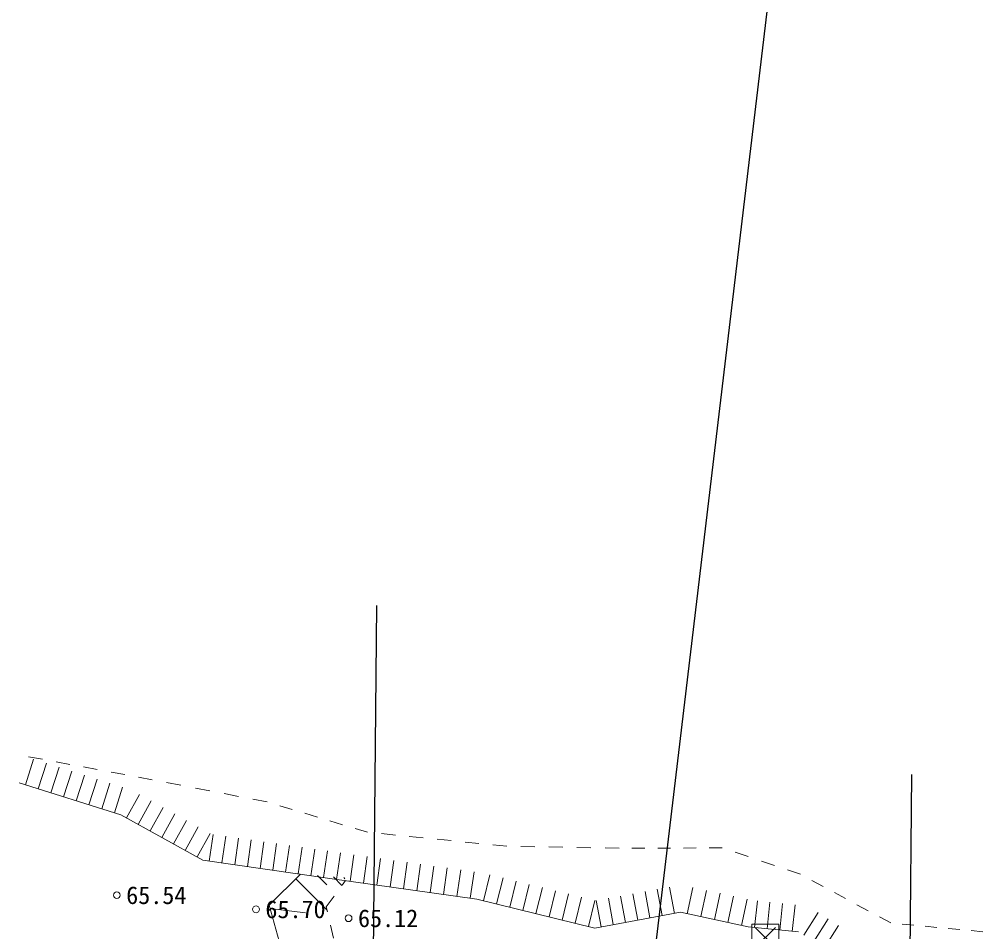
# Model space of a CAD drawing. Units: millimetres, scale not verified. Extents: x 0 to 478532, y 0 to 420999.
# Drawn here: x 111974 to 147886, y 206449 to 240476 of the extents above; entities that cross this region are included whole.
import ezdxf
from ezdxf.enums import TextEntityAlignment as Align

# ---------------------------------------------------------------- set-up
doc = ezdxf.new("R2010")
doc.units = ezdxf.units.MM
doc.header["$LTSCALE"] = 500
doc.linetypes.add('USER1', pattern=[2, 1, -1])
for name, color, linetype, lineweight in [('BGD', 7, 'Continuous', 13), ('BGD-EXST', 7, 'Continuous', 13), ('BMK-1', 171, 'Continuous', 25)]:
    doc.layers.add(name, color=color, linetype=linetype, lineweight=lineweight)
doc.styles.add('ＭＳ ゴシック', font='')
doc.styles.get('ＭＳ ゴシック').set_extended_font_data('MS Gothic')

msp = doc.modelspace()

# ---------------------------------------------------------------- linework, layer by layer
at = {"layer": 'BGD'}
for p, q in [((112834.7, 212878.4), (112322.9, 212973.6)), ((112210, 211928.8), (112510.4, 212882.6)), ((112682.6, 211780), (112982.9, 212733.9)), ((113858.1, 212687.9), (113346.4, 212783.1)), ((113155.1, 211631.2), (113455.5, 212585.1)), ((113627.7, 211482.5), (113928, 212436.3)), ((114100.2, 211333.7), (114400.5, 212287.5)), ((114881.6, 212497.5), (114369.8, 212592.7)), ((115905, 212307.1), (115393.3, 212402.3)), ((115754.1, 210812.9), (111973.8, 212003.2)), ((114572.8, 211184.9), (114873.1, 212138.7)), ((115045.3, 211036.1), (115345.6, 211989.9)), ((116928.5, 212116.7), (116416.7, 212211.9)), ((118000.7, 211909.8), (117464.6, 212013.2)), ((115517.9, 210887.3), (115818.2, 211841.2)), ((115973.1, 210692), (116456.7, 211567.3)), ((119072.9, 211702.9), (118536.8, 211806.3)), ((120145.1, 211495.9), (119609, 211599.4)), ((116411.1, 210450), (116894.6, 211325.4)), ((121217.3, 211289), (120681.2, 211392.5)), ((118819.8, 209119.4), (115754.1, 210812.9)), ((116849, 210208.1), (117332.6, 211083.4)), ((117287, 209966.2), (117770.5, 210841.5)), ((122151.8, 211006.3), (121684.6, 211147.7)), ((123086.4, 210723.6), (122619.1, 210865)), ((117724.9, 209724.3), (118208.5, 210599.6)), ((124020.9, 210440.9), (123553.6, 210582.3)), ((118162.9, 209482.3), (118646.4, 210357.7)), ((118600.8, 209240.4), (119084.3, 210115.7)), ((124955.4, 210158.2), (124488.1, 210299.6)), ((125993.7, 210054.5), (125474.5, 210106.4)), ((119056.5, 209085.3), (119199.4, 210075)), ((119530, 209016.9), (119672.9, 210006.6)), ((120003.5, 208948.5), (120146.4, 209938.3)), ((120477, 208880.2), (120619.9, 209869.9)), ((120950.5, 208811.8), (121093.4, 209801.6)), ((121423.9, 208743.5), (121566.8, 209733.2)), ((127032.1, 209950.8), (126512.9, 210002.7)), ((128070.4, 209847.1), (127551.2, 209898.9)), ((129108.8, 209743.4), (128589.6, 209795.2)), ((121897.4, 208675.1), (122040.3, 209664.9)), ((122370.9, 208606.8), (122513.8, 209596.5)), ((122844.4, 208538.4), (122987.3, 209528.1)), ((123317.9, 208470.1), (123460.8, 209459.8)), ((123803.7, 208400.8), (123943.4, 209391)), ((130147.1, 209639.7), (129627.9, 209691.5)), ((131192.7, 209620.3), (130669.9, 209630)), ((132238.2, 209600.9), (131715.5, 209610.6)), ((133283.8, 209581.6), (132761, 209591.2)), ((134329.4, 209562.2), (133806.6, 209571.9)), ((135289.7, 209565.8), (134809.5, 209564)), ((136250.1, 209569.4), (135769.9, 209567.6)), ((137210.4, 209573), (136730.3, 209571.2)), ((138170.8, 209576.6), (137690.6, 209574.8)), ((139146.3, 209248.7), (138658.5, 209412.7)), ((123554.6, 208435.9), (118819.8, 209119.4)), ((124302, 208330.5), (124441.6, 209320.7)), ((124800.2, 208260.2), (124939.8, 209250.5)), ((125298.4, 208190), (125438, 209180.2)), ((125796.6, 208119.7), (125936.2, 209110)), ((126294.8, 208049.5), (126434.5, 209039.7)), ((140121.7, 208920.8), (139634, 209084.8)), ((126793.1, 207979.2), (126932.7, 208969.5)), ((127291.3, 207909), (127430.9, 208899.2)), ((127789.5, 207838.7), (127929.1, 208828.9)), ((128287.7, 207768.5), (128427.3, 208758.7)), ((128785.9, 207698.2), (128925.5, 208688.4)), ((141097.2, 208592.9), (140609.5, 208756.9)), ((121283.1, 207433.7), (122451, 208595.2)), ((122281.6, 208426.7), (123441.8, 207260.1)), ((123093.3, 208543.8), (123432.1, 208203.1)), ((129035, 207663.1), (123554.6, 208435.9)), ((123682.3, 208496.6), (124002.1, 208175.1)), ((124065.4, 208465.9), (124108.9, 208422.2)), ((129279.3, 207603.4), (129516.9, 208574.7)), ((129767.8, 207483.9), (130005.4, 208455.2)), ((130256.3, 207364.3), (130493.9, 208335.7)), ((141936.6, 208138.4), (141516.9, 208365.7)), ((130744.8, 207244.8), (130982.4, 208216.2)), ((131233.3, 207125.3), (131470.9, 208096.7)), ((131721.8, 207005.8), (131959.4, 207977.2)), ((135482, 206964.7), (135301.1, 207948.2)), ((135937.6, 207048.5), (135756.8, 208032)), ((136393.3, 207132.3), (136212.4, 208115.8)), ((136873.9, 207120), (137083.5, 208097.7)), ((137379.3, 207011.6), (137589, 207989.4)), ((133431.5, 206587.5), (129035, 207663.1)), ((132210.2, 206886.3), (132447.9, 207857.7)), ((132698.7, 206766.8), (132936.4, 207738.2)), ((133187.2, 206647.3), (133424.9, 207618.6)), ((133659.3, 206629.4), (133478.4, 207612.9)), ((134115, 206713.2), (133934.1, 207696.8)), ((134570.6, 206797), (134389.8, 207780.6)), ((135026.3, 206880.9), (134845.4, 207864.4)), ((137884.8, 206903.2), (138094.5, 207881)), ((138390.3, 206794.8), (138599.9, 207772.6)), ((138895.8, 206686.4), (139105.4, 207664.2)), ((139382.8, 206608.1), (139485.2, 207602.9)), ((142776.1, 207683.9), (142356.4, 207911.2)), ((121283.1, 207433.7), (121891.3, 205299.3)), ((121316.2, 207317.3), (122645, 207159.3)), ((139851.3, 206559.9), (139953.7, 207554.6)), ((140319.9, 206511.7), (140422.3, 207506.4)), ((140788.5, 206463.4), (140890.8, 207458.2)), ((143615.5, 207229.4), (143195.8, 207456.7)), ((136621.1, 207174.2), (133431.5, 206587.5)), ((139148.5, 206632.2), (136621.1, 207174.2)), ((141212.1, 206319.7), (141746.1, 207165.2)), ((141590.8, 206080.5), (142124.8, 206926)), ((144455, 206774.9), (144035.3, 207002.1)), ((141022.7, 206439.3), (139148.5, 206632.2)), ((139409.1, 205859.6), (140159.1, 206609.6)), ((139409.1, 206609.6), (140159.1, 205859.6)), ((141969.5, 205841.3), (142503.5, 206686.8)), ((145312.7, 206693.6), (144883.8, 206734.3)), ((146170.3, 206612.4), (145741.5, 206653)), ((147028, 206531.2), (146599.2, 206571.8)), ((147885.7, 206449.9), (147456.8, 206490.5))]:
    msp.add_line(p, q, dxfattribs=at)
at = {"layer": 'BGD', "linetype": 'USER1'}
for p, q in [((123413.6, 207379.1), (124134.5, 208354.1)), ((123689.7, 206213.1), (123413.6, 207379.1))]:
    msp.add_line(p, q, dxfattribs=at)
at = {"layer": 'BGD'}
msp.add_lwpolyline([(139284.1, 205734.6), (140284.1, 205734.6), (140284.1, 206734.6), (139284.1, 206734.6)], close=True, dxfattribs=at)
at = {"layer": 'BGD-EXST'}
for centre in [(115609.6, 207810.7), (120798.2, 207285), (124249.8, 206951.4)]:
    msp.add_circle(centre, 125, dxfattribs=at)
at = {"layer": 'BMK-1'}
for p, q in [((117318.7, 51710), (144759.6, 282000)), ((125294.5, 218618.4), (123839.3, 65628.1)), ((145235.4, 212309.2), (144052.7, 87970.4))]:
    msp.add_line(p, q, dxfattribs=at)

# ---------------------------------------------------------------- texts
at = {"layer": 'BGD-EXST', "style": 'ＭＳ ゴシック'}
for s, p in [('65.54', (115959.6, 207810.7)), ('65.70', (121148.2, 207285)), ('65.12', (124599.8, 206951.4))]:
    msp.add_text(s, height=659.8, dxfattribs=at).set_placement(p, align=Align.MIDDLE_LEFT)

doc.saveas('drawing.dxf')
